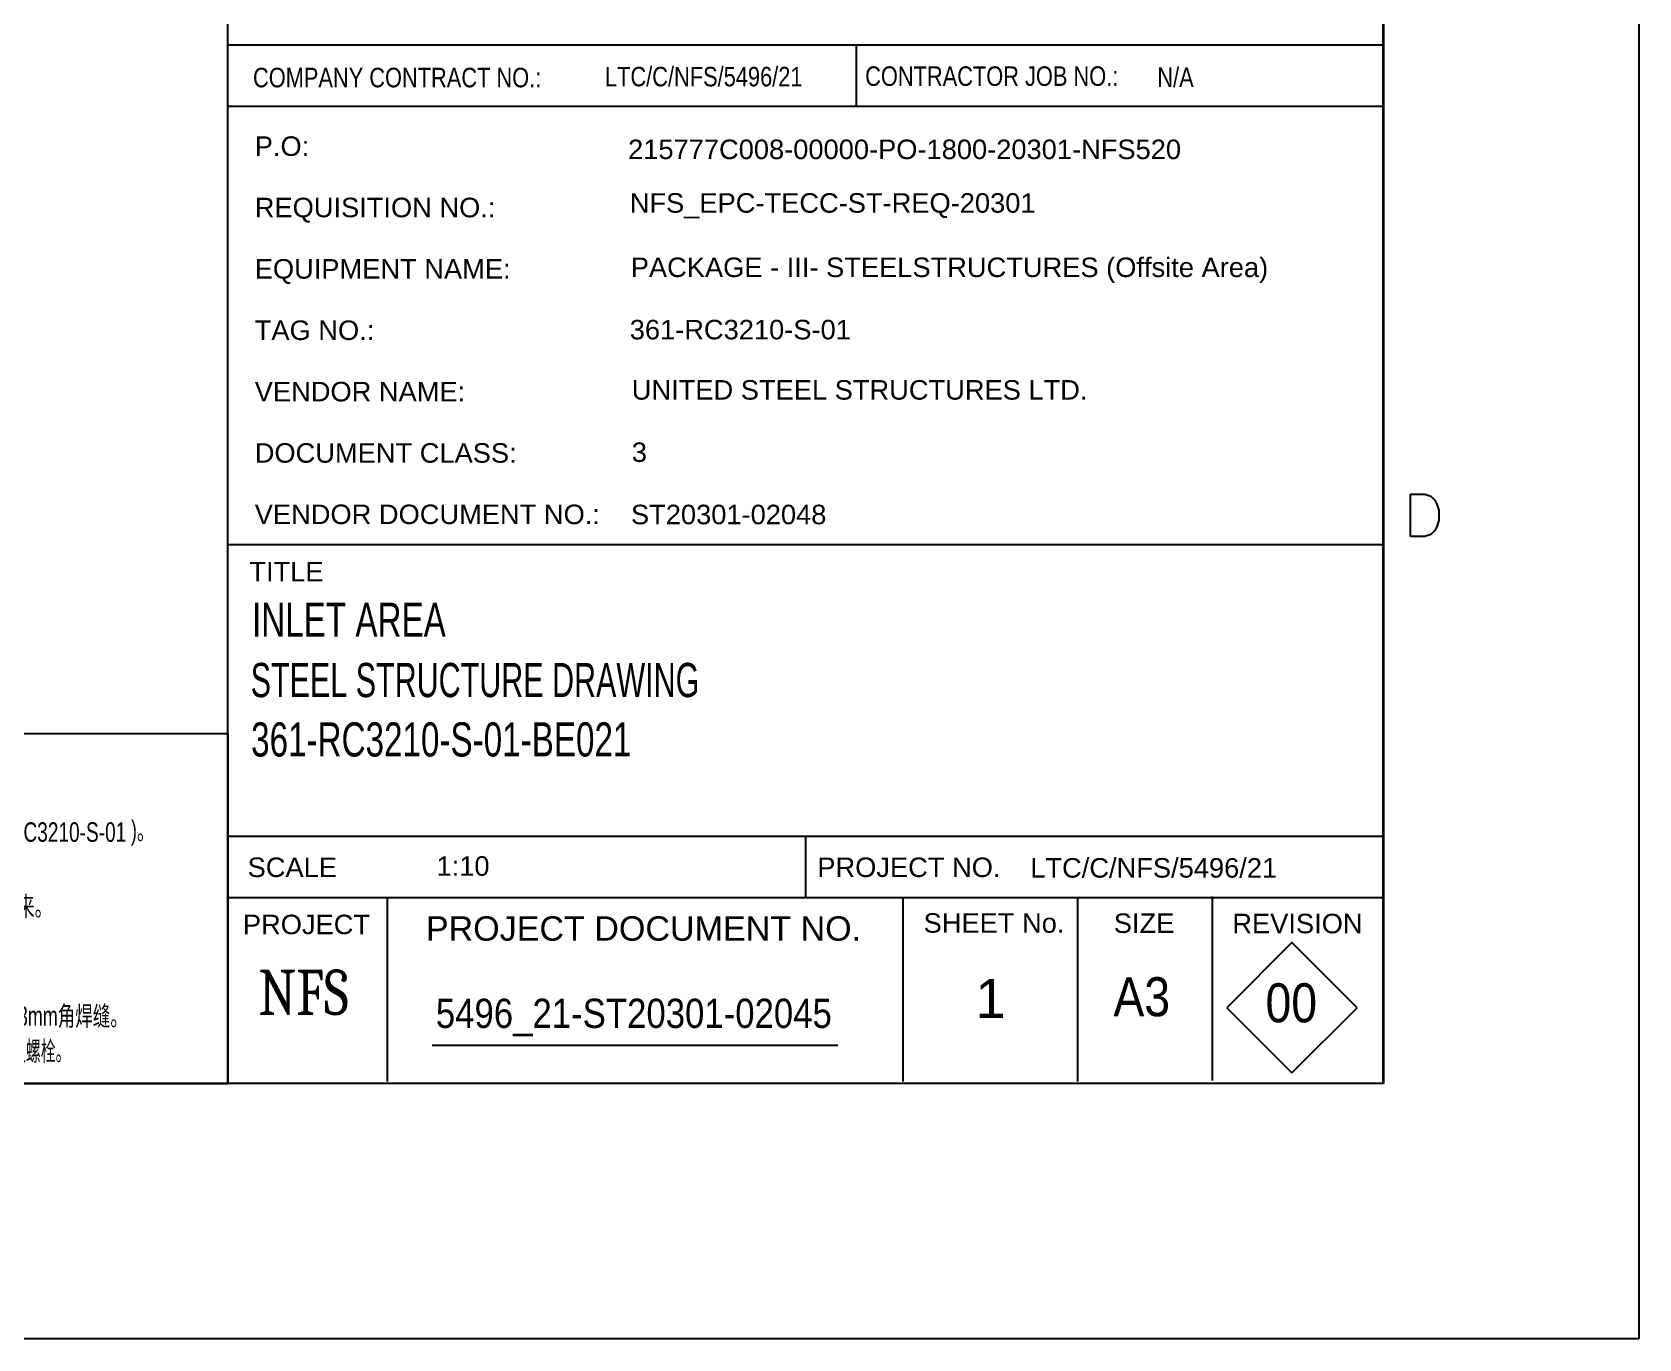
# Model space of a CAD drawing. Header units: millimetres. Extents: x -66 to 354, y -113 to 184.
# Drawn here: x 259.8 to 354.2, y -113.2 to -36.4 of the extents above; entities that cross this region are included whole.
import ezdxf

# ---------------------------------------------------------------- set-up
doc = ezdxf.new("R2010")
doc.units = ezdxf.units.MM
doc.styles.add('Arial', font='ARIAL.TTF', dxfattribs={"height": 0.2})
doc.styles.add('Arial Narrow', font='ARIALN.TTF', dxfattribs={"height": 0.2})
doc.styles.add('Cambria', font='CAMBRIA.TTC', dxfattribs={"height": 0.2})

# ---------------------------------------------------------------- blocks, each defined once
blk = doc.blocks.new('Unknown-234527029-4381')
at = {"color": 7, "linetype": 'Continuous'}
for p, q in [((271.301, -98.157), (271.301, 64.881)), ((339.172, -98.037), (339.172, 64.881)), ((271.279, -37.146), (339.172, -37.146)), ((308.233, -40.751), (308.233, -37.146)), ((271.279, -40.751), (339.172, -40.751)), ((271.301, -66.491), (339.194, -66.491)), ((271.301, -83.62), (339.194, -83.62)), ((305.251, -87.224), (305.251, -83.62)), ((271.301, -87.224), (339.194, -87.224)), ((280.682, -98.037), (280.682, -87.224)), ((310.979, -98.037), (310.979, -87.224)), ((321.242, -98.037), (321.242, -87.224)), ((329.136, -97.977), (329.136, -87.164)), ((333.809, -89.883), (329.987, -93.711)), ((337.637, -93.711), (333.809, -89.883)), ((329.987, -93.711), (333.809, -97.533)), ((333.809, -97.533), (337.637, -93.711)), ((283.301, -95.903), (307.138, -95.903))]:
    blk.add_line(p, q, dxfattribs=at)
for s, height, style, width, p in [('COMPANY CONTRACT NO.:', 1.14609, 'Arial', 0.8, (272.774, -39.64)), ('LTC/C/NFS/5496/21', 1.14609, 'Arial', 0.8, (293.454, -39.585)), ('CONTRACTOR JOB NO.:', 1.14609, 'Arial', 0.8, (308.74, -39.557)), ('N/A', 1.1461, 'Arial', 0.8, (325.905, -39.622)), ('NFS', 2.6694, 'Cambria', 0.799991, (273.093, -94.137))]:
    blk.add_text(s, height=height, dxfattribs=dict(at, style=style, width=width)).set_placement(p)
at = {"color": 7, "linetype": 'Continuous', "style": 'Arial'}
for s, height, p in [('P.O:', 1.1461, (272.876, -43.67)), ('REQUISITION NO.:', 1.14609, (272.876, -47.274)), ('EQUIPMENT NAME:', 1.14609, (272.876, -50.879)), ('TAG NO.:', 1.1461, (272.876, -54.483)), ('VENDOR NAME:', 1.14609, (272.876, -58.088)), ('DOCUMENT CLASS:', 1.14609, (272.876, -61.692)), ('VENDOR DOCUMENT NO.:', 1.14609, (272.876, -65.297)), ('TITLE', 1.1461, (272.56, -68.661)), ('SCALE', 1.1461, (272.458, -86.03)), ('PROJECT NO.', 1.14609, (305.927, -86.03)), ('LTC/C/NFS/5496/21', 1.14609, (318.44, -86.064)), ('PROJECT', 1.1461, (272.18, -89.388)), ('PROJECT DOCUMENT NO.', 1.43262, (282.93, -89.769)), ('SHEET No.', 1.1461, (312.171, -89.302)), ('SIZE', 1.1461, (323.345, -89.315)), ('REVISION', 1.1461, (330.311, -89.334))]:
    blk.add_text(s, height=height, dxfattribs=at).set_placement(p)
at = {"color": 6, "linetype": 'Continuous', "style": 'Arial'}
for s, height, p in [('215777C008-00000-PO-1800-20301-NFS520', 1.14609, (294.811, -43.858)), ('NFS_EPC-TECC-ST-REQ-20301', 1.14609, (294.907, -47.007)), ('PACKAGE - III- STEELSTRUCTURES (Offsite Area)', 1.14609, (294.967, -50.787)), ('361-RC3210-S-01', 1.14609, (294.907, -54.447)), ('UNITED STEEL STRUCTURES LTD.', 1.14609, (295.027, -57.987)), ('3', 1.146, (295.027, -61.647)), ('ST20301-02048', 1.14609, (294.979, -65.307)), ('1', 2.292, (315.214, -94.307))]:
    blk.add_text(s, height=height, dxfattribs=at).set_placement(p)
at = {"color": 6}
for s, height, style, width, p in [('INLET AREA', 2.0043, 'Arial Narrow', 0.85, (272.716, -71.918)), ('STEEL STRUCTURE DRAWING', 2.0043, 'Arial Narrow', 0.78, (272.638, -75.459)), ('361-RC3210-S-01-BE021', 2.0043, 'Arial Narrow', 0.85, (272.664, -78.949)), ('00', 2.2922, 'Arial', 0.85, (332.261, -94.563)), ('5496_21-ST20301-02045', 1.71914, 'Arial', 0.85, (283.516, -94.895))]:
    blk.add_text(s, height=height, dxfattribs=dict(at, style=style, width=width)).set_placement(p)
at = {"color": 6, "style": 'Arial'}
blk.add_text('1:10', height=1.1461, dxfattribs=at).set_placement((283.556, -85.954))
at = {"color": 6, "linetype": 'Continuous', "style": 'Arial', "width": 0.85}
blk.add_text('A3', height=2.2922, dxfattribs=at).set_placement((323.325, -94.208))
blk = doc.blocks.new('Unknown-234527029-4383')
at = {"linetype": 'Continuous'}
for points in [[(244.019, -86.047), (244.55, -85.122), (243.541, -85.122)], [(252.749, -86.191), (253.28, -85.267), (252.271, -85.267)]]:
    blk.add_hatch(color=7, dxfattribs=at).paths.add_polyline_path(points)
at = {"color": 7, "linetype": 'Continuous'}
for p, q in [((202.895, -77.607), (202.895, -98.157)), ((202.895, -77.607), (271.301, -77.607)), ((271.301, -77.607), (271.301, -98.157)), ((202.895, -98.157), (271.301, -98.157))]:
    blk.add_line(p, q, dxfattribs=at)
at = {"color": 3, "linetype": 'Continuous'}
for p, q in [((252.273, -85.267), (252.746, -86.185)), ((253.28, -85.268), (252.749, -86.19))]:
    blk.add_line(p, q, dxfattribs=at)
at = {"color": 7, "linetype": 'Continuous'}
for centre in [(244.046, -85.447), (252.776, -85.591)]:
    blk.add_circle(centre, 0.6, dxfattribs=at)
at = {"color": 7, "linetype": 'Continuous', "style": 'Arial'}
for s, height, width, p in [('1. ACCUMULATIVE DIMENSIONS ARE TAKEN FROM THE "RD" LINE.    积累尺寸是根据这线 "RD" 开始计算。', 1.14609, 0.65892, (203.645, -79.483)), ('2. ALL GAS RE-ENTRANT CUTS WILL HAVE A RADIUS OF 10mm U.N.O.', 1.14609, 0.617738, (203.645, -81.733)), ('所有气割直角切口要有10mm 的半径，除另有所指。', 1.14609, 0.541875, (238.992, -81.733)), ('3. ALL SUBMARKS THIS SHEET TO BE PREFIXED (                                 ).    这张图样的所有副标记前面要加 (                                  )。', 1.146094, 0.65892, (203.645, -83.843)), ('4. ASSEMBLY MARK TO BE STAMPED ON THE FACE WHERE INDICATED THUS      .    构件号打在      标记面上。', 1.14609, 0.65892, (203.598, -86.091)), ('5. ">" DENOTES THE TOUCH FACE OF MEMBERS, SHOP MUST SPOT THEM.    " > " 为构件结合面，工厂需标识出来。', 1.14609, 0.65892, (203.645, -88.321)), ('6. ALL THE DIAMETER OF SCALLOP IS 25mm U.N.O.  所有扇形倒角半径都是25mm，除另有所指。', 1.14609, 0.65892, (203.725, -90.43)), ('7. ALL WELDS SHALL BE CONTINUOUS, U.N.O.   所有焊缝都是连续焊缝，除另有所指。', 1.14609, 0.65892, (203.752, -92.665)), ('8. SEAL WELDS OF 3MM FILLET WELD SHALL BE PROVIDED IN WELDED CONNECTIONS.   焊接节点里的封焊是3mm角焊缝。', 1.14609, 0.65892, (203.733, -94.766)), ('9. TEMPORARY BOLTS SHALL BE RED COATED TO DISTIGUISH FROM THE PERMANENT BOLT.   临时螺栓应涂红油漆，以区别与永久螺栓。', 1.14609, 0.55892, (203.741, -96.821))]:
    blk.add_text(s, height=height, dxfattribs=dict(at, width=width)).set_placement(p)
at = {"color": 3, "linetype": 'Continuous', "style": 'Arial', "width": 0.7}
for p in [(229.013, -83.992), (256.235, -83.961)]:
    blk.add_text('361-RC3210-S-01', height=1.14609, dxfattribs=at).set_placement(p)
blk = doc.blocks.new('Unknown-234527029-4389')
at = {"color": 7, "linetype": 'Continuous'}
for p, q in [((354.194, 183.843), (354.194, -113.157)), ((339.194, 168.843), (339.194, -98.157)), ((340.782, -66.032), (340.782, -63.532)), ((340.782, -63.532), (341.616, -63.532)), ((341.616, -63.532), (341.973, -63.651)), ((341.973, -63.651), (342.211, -63.889)), ((342.211, -63.889), (342.33, -64.128)), ((342.33, -64.128), (342.449, -64.485)), ((342.449, -65.08), (342.33, -65.437)), ((342.449, -64.485), (342.449, -65.08)), ((341.616, -66.032), (340.782, -66.032)), ((341.973, -65.913), (341.616, -66.032)), ((342.211, -65.675), (341.973, -65.913)), ((342.33, -65.437), (342.211, -65.675)), ((339.194, -98.157), (-40.806, -98.157)), ((354.194, -113.157), (-65.806, -113.157))]:
    blk.add_line(p, q, dxfattribs=at)

msp = doc.modelspace()

# ---------------------------------------------------------------- block references
for name in ['Unknown-234527029-4389', 'Unknown-234527029-4381', 'Unknown-234527029-4383']:
    msp.add_blockref(name, (0, 0))

doc.saveas('drawing.dxf')
